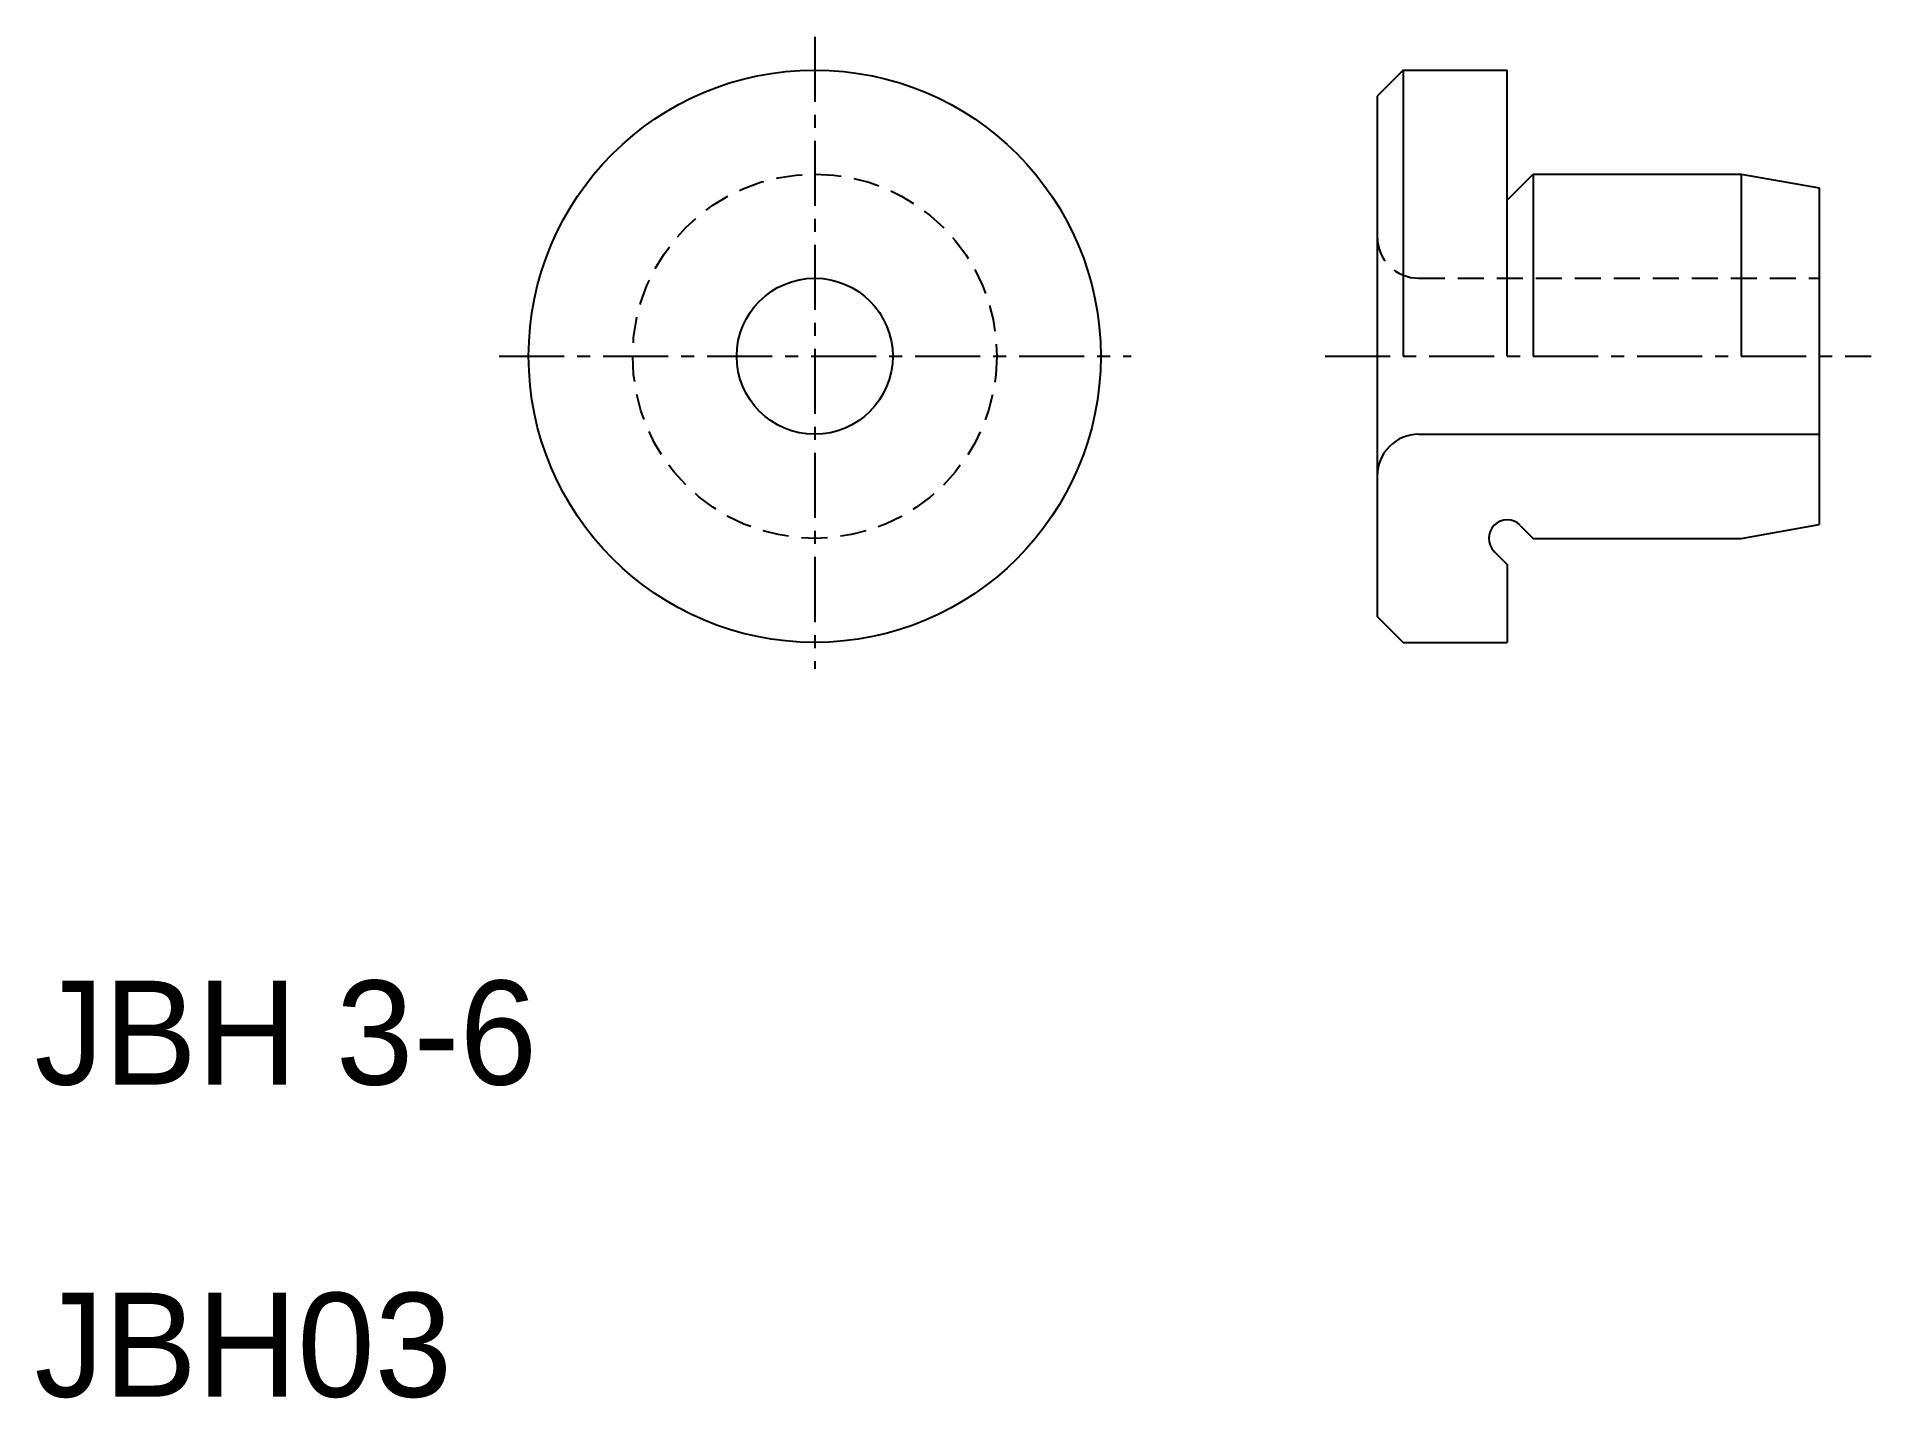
# Model space of a CAD drawing. Extents: x 10 to 45.3, y 10 to 36.1.
import ezdxf

# ---------------------------------------------------------------- set-up
doc = ezdxf.new("R2010")
doc.units = 0
doc.linetypes.add('CENTER', pattern=[2, 1.25, -0.25, 0.25, -0.25])
doc.linetypes.add('DASHED', pattern=[0.75, 0.5, -0.25])
doc.layers.get('0').update_dxf_attribs({"linetype": 'CONTINUOUS'})
doc.layers.add('CENTER', color=1, linetype='CENTER')

msp = doc.modelspace()

# ---------------------------------------------------------------- linework, layer by layer
at = {"color": 7, "linetype": 'CONTINUOUS'}
for p, q in [((36.314, 35.5), (35.814, 35)), ((36.314, 35.5), (38.314, 35.5)), ((36.314, 35.5), (36.314, 30)), ((38.314, 30), (38.314, 35.5)), ((35.814, 35), (35.814, 25)), ((38.314, 33), (38.814, 33.5)), ((38.814, 33.5), (38.814, 30)), ((38.814, 33.5), (42.814, 33.5)), ((42.814, 33.5), (42.814, 30)), ((42.814, 33.5), (44.314, 33.236)), ((44.314, 33.236), (44.314, 26.764)), ((36.614, 28.5), (44.314, 28.5)), ((38.564, 26.75), (38.814, 26.5)), ((38.814, 26.5), (42.814, 26.5)), ((42.814, 26.5), (44.314, 26.764)), ((38.064, 26.25), (38.314, 26)), ((38.314, 26), (38.314, 24.5)), ((38.314, 25.625), (38.314, 25.625)), ((38.314, 25.25), (38.314, 25.25)), ((36.314, 24.5), (35.814, 25)), ((36.314, 24.5), (38.314, 24.5))]:
    msp.add_line(p, q, dxfattribs=at)
at = {"color": 3, "linetype": 'DASHED'}
msp.add_line((36.614, 31.5), (44.314, 31.5), dxfattribs=at)
at = {"color": 7, "linetype": 'CONTINUOUS'}
for radius in [5.5, 1.5]:
    msp.add_circle((25, 30), radius, dxfattribs=at)
at = {"color": 3, "linetype": 'DASHED'}
msp.add_circle((25, 30), 3.5, dxfattribs=at)
msp.add_arc((36.614, 32.3), 0.8, 180, 270, dxfattribs=at)
at = {"color": 7, "linetype": 'CONTINUOUS'}
for centre, radius, start, end in [((36.614, 27.7), 0.8, 90, 180), ((38.314, 26.5), 0.354, 45, 225)]:
    msp.add_arc(centre, radius, start, end, dxfattribs=at)
at = {"layer": 'CENTER', "color": 1, "linetype": 'CENTER'}
for p, q in [((25, 36.142), (25, 23.993)), ((18.931, 30), (31.087, 30)), ((34.814, 30), (45.314, 30))]:
    msp.add_line(p, q, dxfattribs=at)

# ---------------------------------------------------------------- texts
at = {"color": 7, "linetype": 'CONTINUOUS'}
for s, p in [('JBH 3-6', (10, 16)), ('JBH03', (10, 10))]:
    msp.add_text(s, height=2, dxfattribs=at).set_placement(p)

doc.saveas('drawing.dxf')
